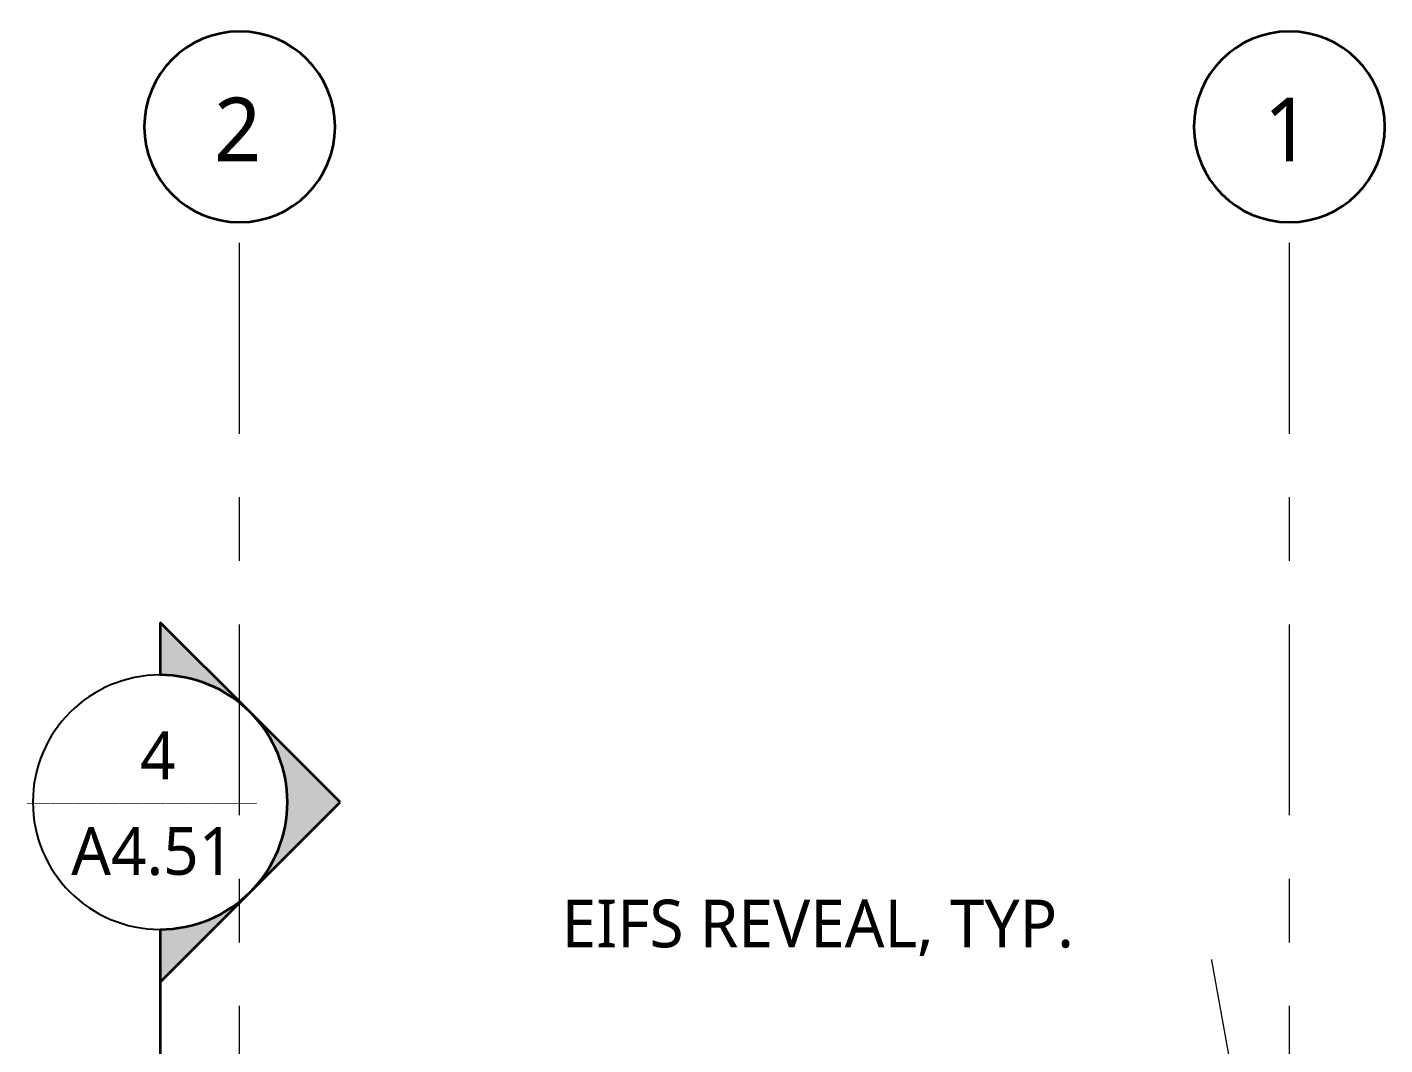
# Model space of a CAD drawing. Header units: inches. Extents: x 6 to 15224, y -733 to 6300.
# Drawn here: x 4929.7 to 5271.2, y 6044.2 to 6300.3 of the extents above; entities that cross this region are included whole.
import ezdxf

# ---------------------------------------------------------------- set-up
doc = ezdxf.new("R2010")
doc.units = ezdxf.units.IN
doc.header["$MEASUREMENT"] = 0
doc.linetypes.add('Center 3_8_', pattern=[96, 48, -16, 16, -16])
for name, color, linetype, lineweight in [('A-ANNO-NOTE', 131, 'Continuous', 25), ('G-ANNO-SYMB', 111, 'Continuous', 13), ('G-ANNO-TEXT', 231, 'Continuous', 13), ('S-GRID', 1, 'Continuous', 13), ('S-GRID-IDEN', 1, 'Continuous', 35)]:
    doc.layers.add(name, color=color, linetype=linetype, lineweight=lineweight)
doc.styles.add('Open Sans_5', font='OpenSans-Regular.ttf', dxfattribs={"height": 12})
doc.styles.add('Open Sans_6', font='OpenSans-Regular.ttf', dxfattribs={"height": 16})
doc.styles.add('Open Sans_7', font='OpenSans-Regular.ttf', dxfattribs={"height": 2})

# ---------------------------------------------------------------- blocks, each defined once
blk = doc.blocks.new('Grid - AN Grid Head-AM-799031-WEST ELEVATION')
at = {"layer": 'S-GRID-IDEN'}
for start, end in [(360, 180), (180, 360)]:
    blk.add_arc((-24, 6275.21), 24, start, end, dxfattribs=at)
blk = doc.blocks.new('Section - CDs-919845-WEST ELEVATION')
at = {"layer": 'A-ANNO-NOTE', "lineweight": 13}
h = blk.add_hatch(color=256, dxfattribs=at)
edge = h.paths.add_edge_path()
edge.add_arc((-3687.9, 6089.03), 32, 45, 90)
edge.add_line((-3687.9, 6121.03), (-3687.9, 6134.28))
edge.add_line((-3687.9, 6134.28), (-3665.27, 6111.65))
h = blk.add_hatch(color=256, dxfattribs=at)
edge = h.paths.add_edge_path()
edge.add_line((-3642.65, 6089.03), (-3665.27, 6066.4))
edge.add_arc((-3687.9, 6089.03), 32, 315, 405)
edge.add_line((-3665.27, 6111.65), (-3642.65, 6089.03))
h = blk.add_hatch(color=256, dxfattribs=at)
edge = h.paths.add_edge_path()
edge.add_line((-3665.27, 6066.4), (-3687.9, 6043.77))
edge.add_line((-3687.9, 6043.77), (-3687.9, 6057.03))
edge.add_arc((-3687.9, 6089.03), 32, 270, 315)
at = {"layer": 'A-ANNO-NOTE', "lineweight": 35}
for p, q in [((-3665.27, 6111.65), (-3687.9, 6134.28)), ((-3687.9, 6134.28), (-3687.9, 6121.03)), ((-3642.65, 6089.03), (-3665.27, 6111.65)), ((-3665.27, 6066.4), (-3642.65, 6089.03)), ((-3687.9, 6043.77), (-3665.27, 6066.4)), ((-3687.9, 6057.03), (-3687.9, 6043.77))]:
    blk.add_line(p, q, dxfattribs=at)
at = {"layer": 'A-ANNO-NOTE'}
for start, end in [(90, 270), (270, 90)]:
    blk.add_arc((-3687.9, 6089.03), 32, start, end, dxfattribs=at)
at = {"layer": 'A-ANNO-NOTE', "lineweight": 35}
for start, end in [(45, 90), (315, 45), (270, 315)]:
    blk.add_arc((-3687.9, 6089.03), 32, start, end, dxfattribs=at)

msp = doc.modelspace()

# ---------------------------------------------------------------- linework, layer by layer
at = {"layer": 'G-ANNO-SYMB', "lineweight": 35}
msp.add_line((4963.17166239, 6073.27546737), (4963.17166239, 5012.73541123), dxfattribs=at)
at = {"layer": 'G-ANNO-TEXT', "color": 7}
for p, q in [((5212.40240315, 6074.75731396), (5212.04072336, 6074.75731396)), ((5226.02350045, 6074.75731396), (5212.40240315, 6074.75731396)), ((5245.00538239, 5969.69681513), (5226.02350045, 6074.75731396))]:
    msp.add_line(p, q, dxfattribs=at)
at = {"layer": 'S-GRID', "linetype": 'Center 3_8_'}
for p, q in [((4983.17166239, 4950), (4983.17166239, 6251.21253225)), ((5247.17166239, 4950), (5247.17166239, 6251.21253225))]:
    msp.add_line(p, q, dxfattribs=at)

# ---------------------------------------------------------------- block references
at = {"layer": 'G-ANNO-SYMB', "lineweight": 35}
msp.add_blockref('Section - CDs-919845-WEST ELEVATION', (8651.07189993, 16.2496964), dxfattribs=at)
at = {"layer": 'S-GRID-IDEN'}
for p in [(5007.17166239, 0), (5271.17166239, 0)]:
    msp.add_blockref('Grid - AN Grid Head-AM-799031-WEST ELEVATION', p, dxfattribs=at)

# ---------------------------------------------------------------- texts
at = {"layer": 'G-ANNO-SYMB', "attachment_point": 1}
for s, insert, char_height, width, style in [('4', (4958.16480758, 6122.99869821), 12, 11.716, 'Open Sans_5'), ('__________________________________________________', (4929.74346939, 6107.27174686), 2, 80.8, 'Open Sans_7'), ('A4.51', (4940.82937451, 6098.99869821), 12, 53.732, 'Open Sans_5')]:
    msp.add_mtext(s, dxfattribs=dict(at, insert=insert, char_height=char_height, width=width, style=style))
at = {"layer": 'S-GRID-IDEN', "lineweight": 13, "char_height": 16, "width": 15.352, "attachment_point": 1, "style": 'Open Sans_6'}
for s, insert in [('2', (4976.71216379, 6282.55736864)), ('1', (5240.71216379, 6282.55736864))]:
    msp.add_mtext(s, dxfattribs=dict(at, insert=insert))

# ---------------------------------------------------------------- next in the draw order: texts
at = {"layer": 'G-ANNO-TEXT', "color": 7, "insert": (5064.13405669, 6080.75731396), "char_height": 12, "width": 166.852, "attachment_point": 1, "style": 'Open Sans_5', "bg_fill": 3, "box_fill_scale": 1.25, "bg_fill_color": 256, "bg_fill_true_color": 13158600, "bg_fill_transparency": 0}
msp.add_mtext('EIFS REVEAL, TYP.', dxfattribs=at)

doc.saveas('drawing.dxf')
